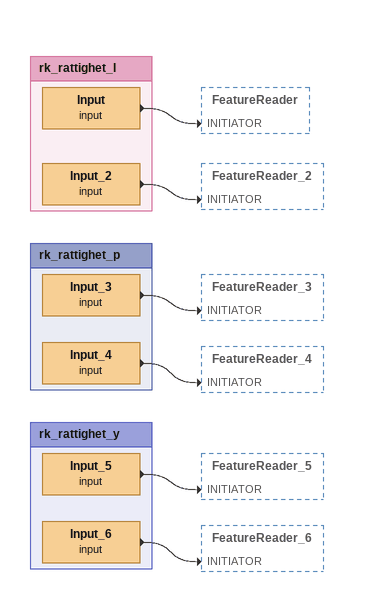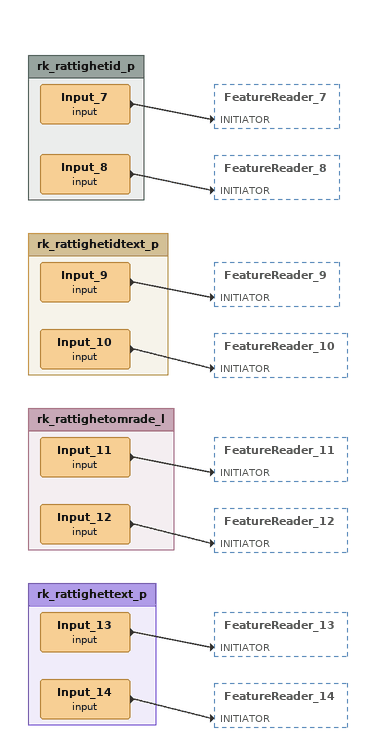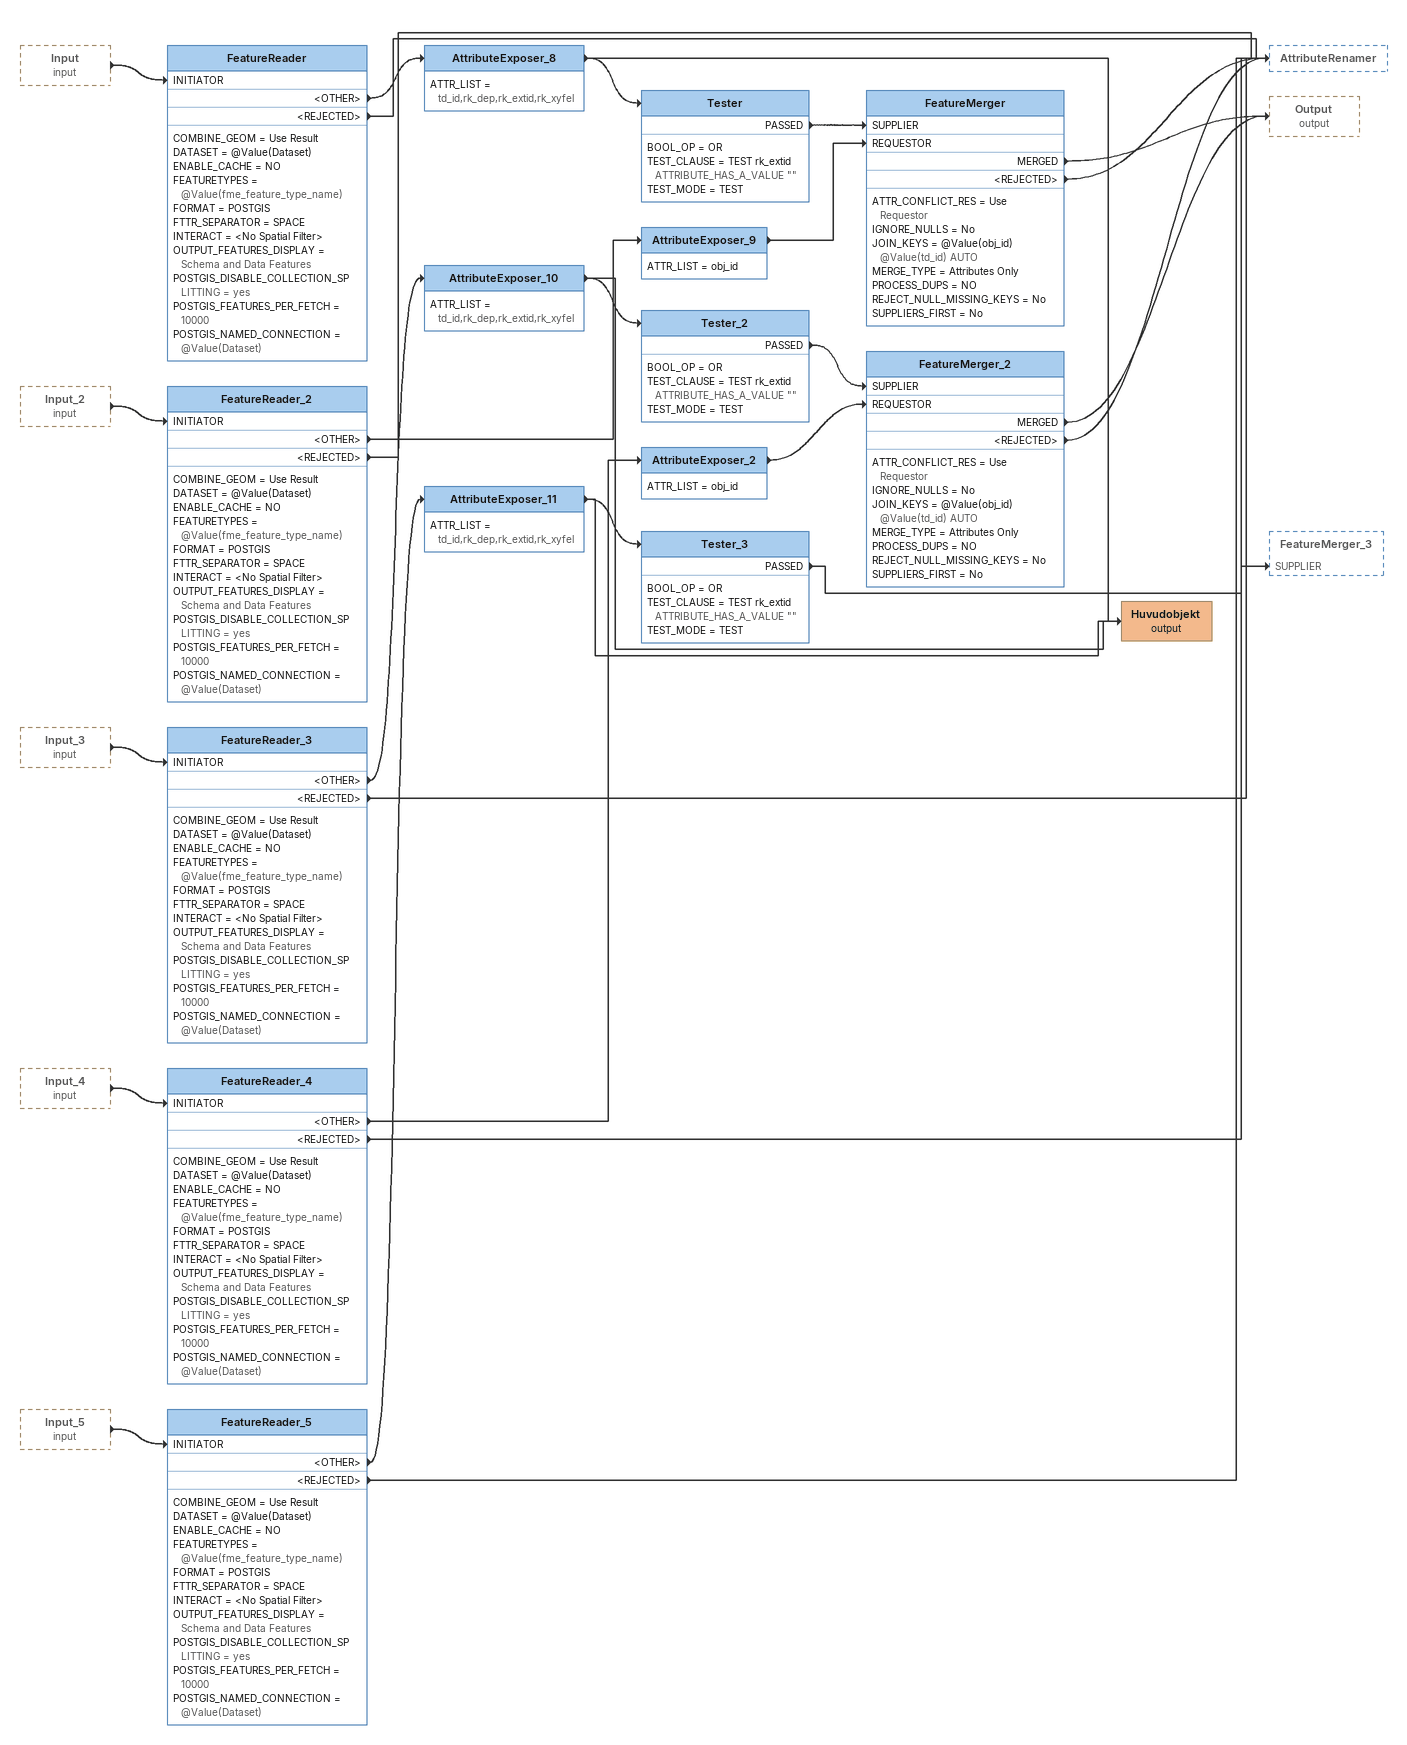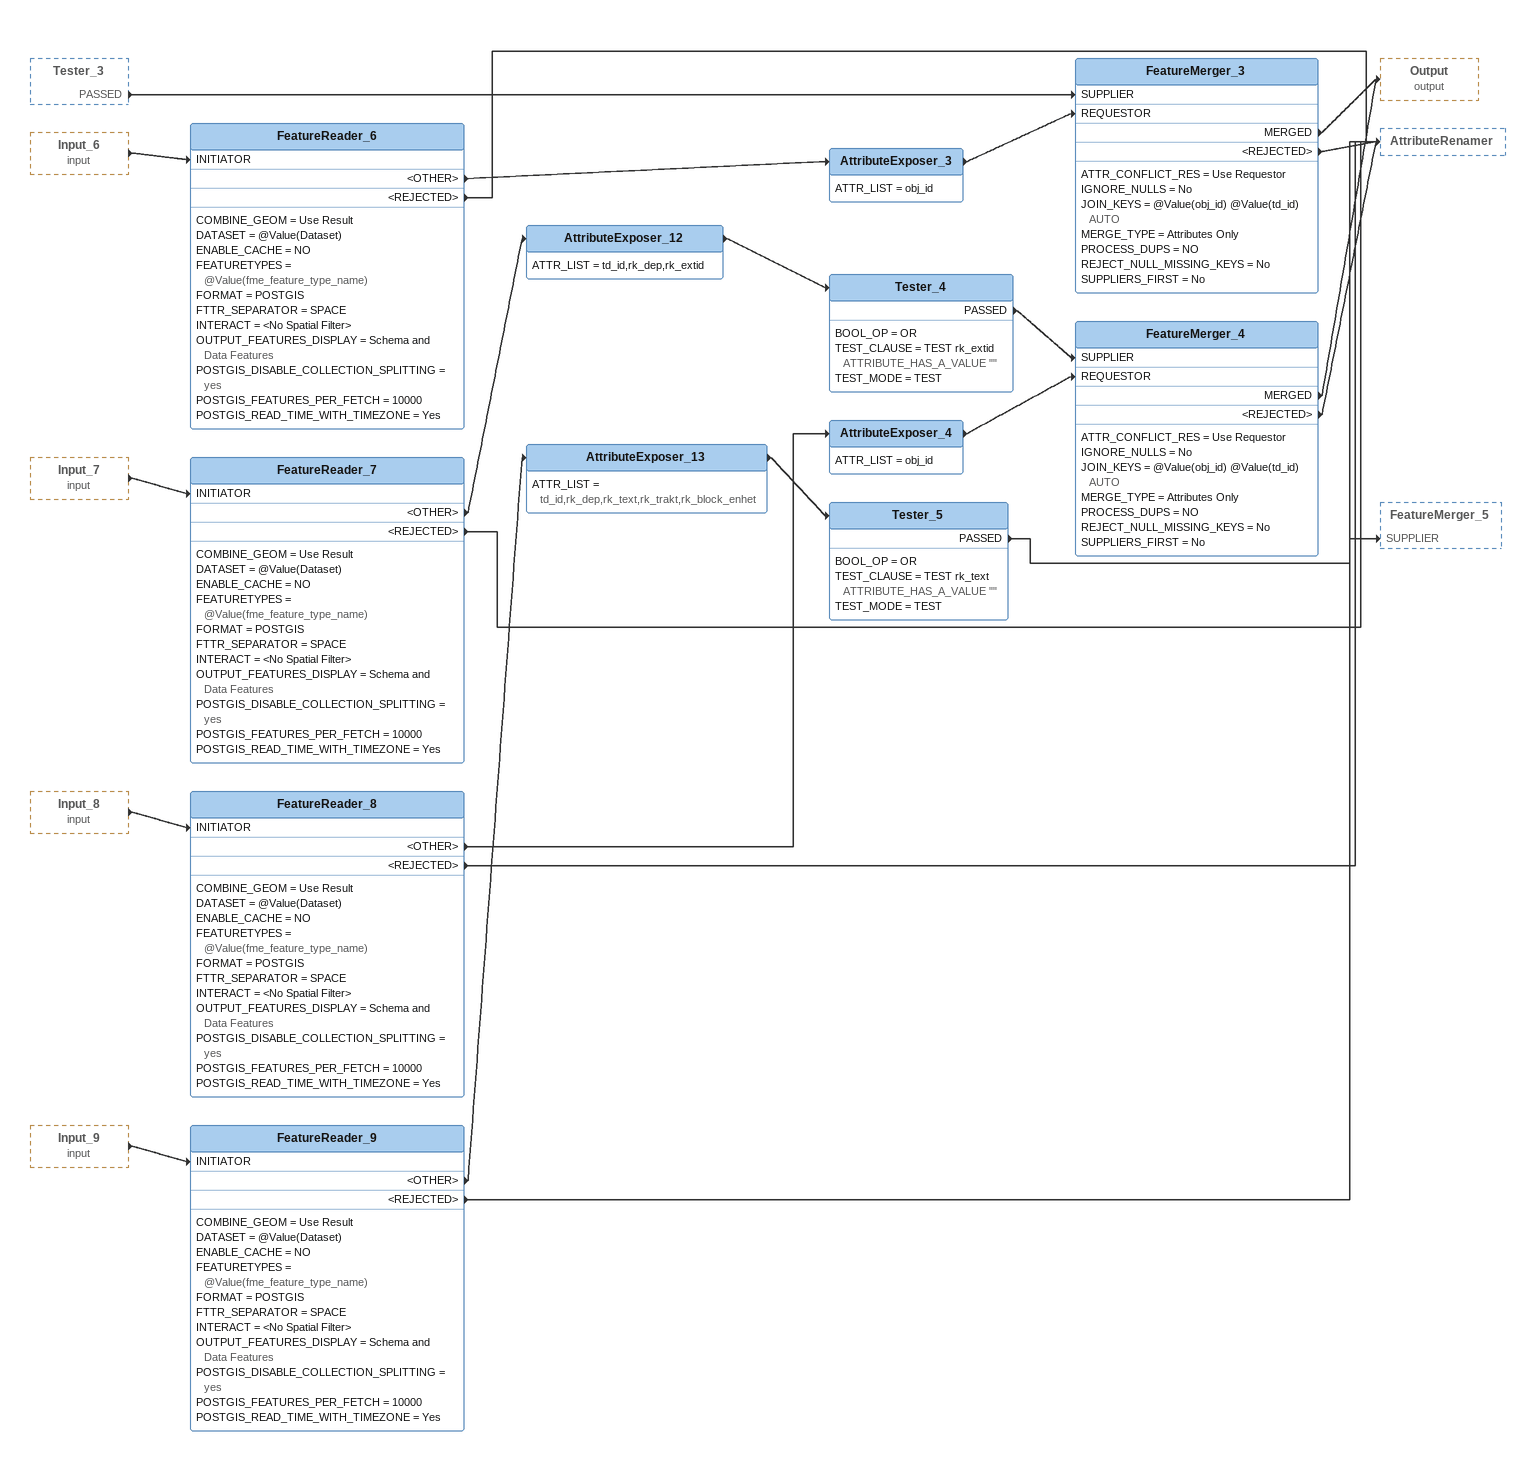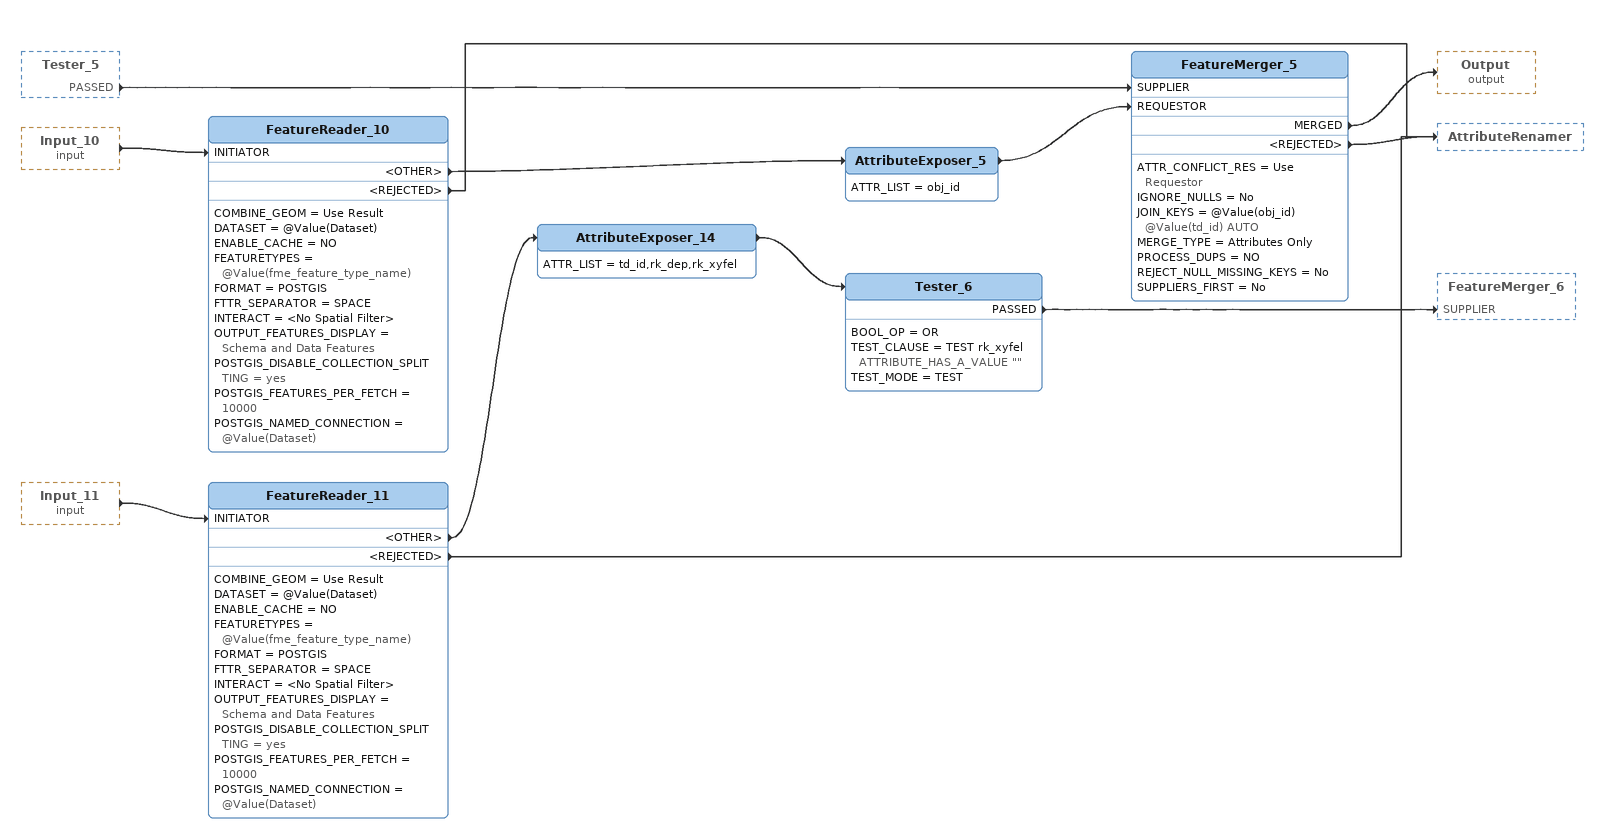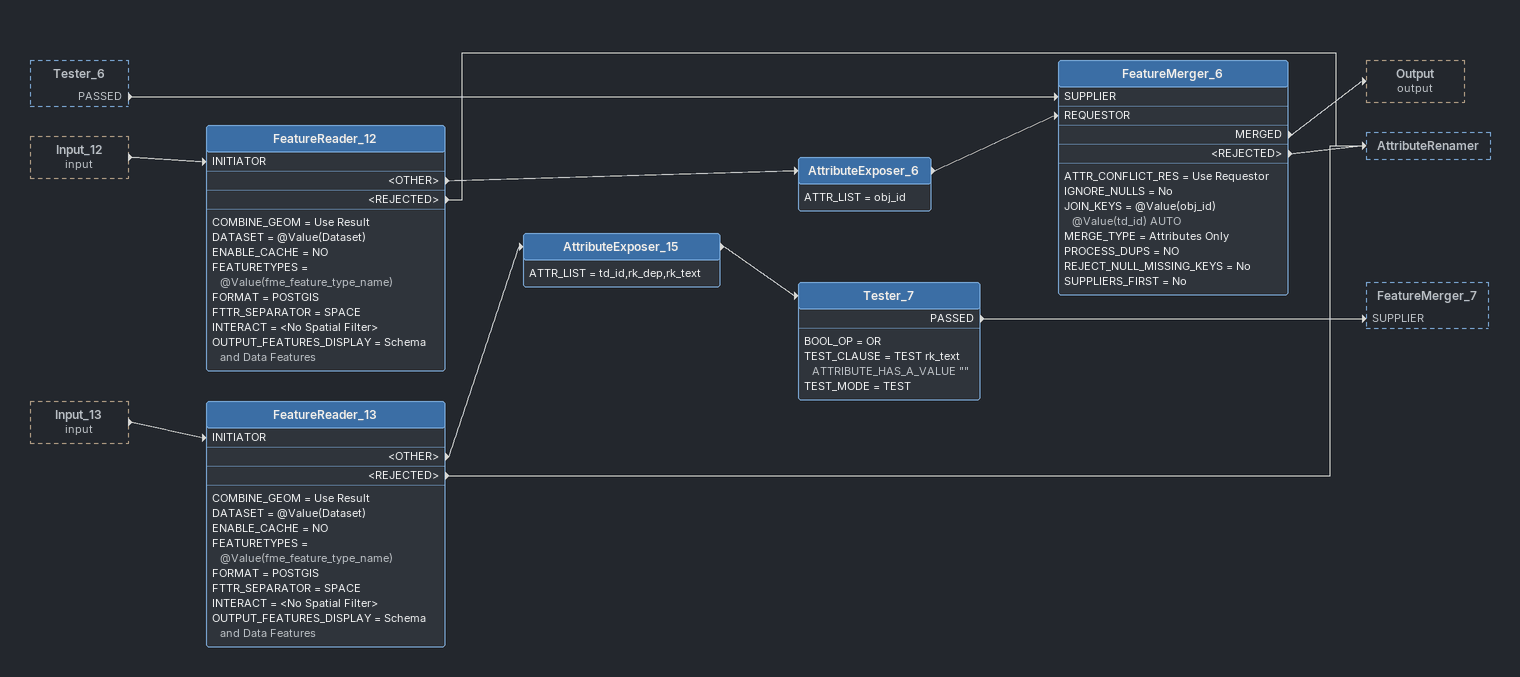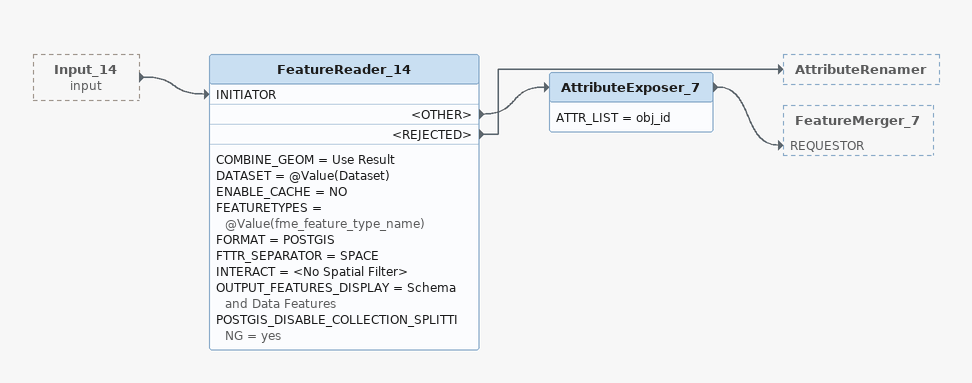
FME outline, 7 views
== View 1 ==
Bookmark: rk_rattighet_l
Input (input)
    -> FeatureReader [INITIATOR]
Input_2 (input)
    -> FeatureReader_2 [INITIATOR]

Bookmark: rk_rattighet_p
Input_3 (input)
    -> FeatureReader_3 [INITIATOR]
Input_4 (input)
    -> FeatureReader_4 [INITIATOR]

Bookmark: rk_rattighet_y
Input_5 (input)
    -> FeatureReader_5 [INITIATOR]
Input_6 (input)
    -> FeatureReader_6 [INITIATOR]

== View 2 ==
Bookmark: rk_rattighetid_p
Input_7 (input)
    -> FeatureReader_7 [INITIATOR]
Input_8 (input)
    -> FeatureReader_8 [INITIATOR]

Bookmark: rk_rattighetidtext_p
Input_9 (input)
    -> FeatureReader_9 [INITIATOR]
Input_10 (input)
    -> FeatureReader_10 [INITIATOR]

Bookmark: rk_rattighetomrade_l
Input_11 (input)
    -> FeatureReader_11 [INITIATOR]
Input_12 (input)
    -> FeatureReader_12 [INITIATOR]

Bookmark: rk_rattighettext_p
Input_13 (input)
    -> FeatureReader_13 [INITIATOR]
Input_14 (input)
    -> FeatureReader_14 [INITIATOR]

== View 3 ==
Input (input) [outside]
    -> FeatureReader [INITIATOR]
Input_2 (input) [outside]
    -> FeatureReader_2 [INITIATOR]
Input_3 (input) [outside]
    -> FeatureReader_3 [INITIATOR]
Input_4 (input) [outside]
    -> FeatureReader_4 [INITIATOR]
Input_5 (input) [outside]
    -> FeatureReader_5 [INITIATOR]
FeatureReader
    COMBINE_GEOM = Use Result
    DATASET = @Value(Dataset)
    ENABLE_CACHE = NO
    FEATURETYPES = @Value(fme_feature_type_name)
    FORMAT = POSTGIS
    FTTR_SEPARATOR = SPACE
    INTERACT = <No Spatial Filter>
    OUTPUT_FEATURES_DISPLAY = Schema and Data Features
    POSTGIS_DISABLE_COLLECTION_SPLITTING = yes
    POSTGIS_FEATURES_PER_FETCH = 10000
    POSTGIS_NAMED_CONNECTION = @Value(Dataset)
    <OTHER> -> AttributeExposer_8
    <REJECTED> -> AttributeRenamer
AttributeExposer_8
    ATTR_LIST = td_id,rk_dep,rk_extid,rk_xyfel
    -> Tester
    -> Huvudobjekt (output)
Tester
    BOOL_OP = OR
    TEST_CLAUSE = TEST rk_extid ATTRIBUTE_HAS_A_VALUE ""
    TEST_MODE = TEST
    PASSED -> FeatureMerger [SUPPLIER]
FeatureReader_2
    COMBINE_GEOM = Use Result
    DATASET = @Value(Dataset)
    ENABLE_CACHE = NO
    FEATURETYPES = @Value(fme_feature_type_name)
    FORMAT = POSTGIS
    FTTR_SEPARATOR = SPACE
    INTERACT = <No Spatial Filter>
    OUTPUT_FEATURES_DISPLAY = Schema and Data Features
    POSTGIS_DISABLE_COLLECTION_SPLITTING = yes
    POSTGIS_FEATURES_PER_FETCH = 10000
    POSTGIS_NAMED_CONNECTION = @Value(Dataset)
    <OTHER> -> AttributeExposer_9
    <REJECTED> -> AttributeRenamer
AttributeExposer_9
    ATTR_LIST = obj_id
    -> FeatureMerger [REQUESTOR]
FeatureMerger
    ATTR_CONFLICT_RES = Use Requestor
    IGNORE_NULLS = No
    JOIN_KEYS = @Value(obj_id) @Value(td_id) AUTO
    MERGE_TYPE = Attributes Only
    PROCESS_DUPS = NO
    REJECT_NULL_MISSING_KEYS = No
    SUPPLIERS_FIRST = No
    MERGED -> Output (output)
    <REJECTED> -> AttributeRenamer
FeatureReader_3
    COMBINE_GEOM = Use Result
    DATASET = @Value(Dataset)
    ENABLE_CACHE = NO
    FEATURETYPES = @Value(fme_feature_type_name)
    FORMAT = POSTGIS
    FTTR_SEPARATOR = SPACE
    INTERACT = <No Spatial Filter>
    OUTPUT_FEATURES_DISPLAY = Schema and Data Features
    POSTGIS_DISABLE_COLLECTION_SPLITTING = yes
    POSTGIS_FEATURES_PER_FETCH = 10000
    POSTGIS_NAMED_CONNECTION = @Value(Dataset)
    <OTHER> -> AttributeExposer_10
    <REJECTED> -> AttributeRenamer
AttributeExposer_10
    ATTR_LIST = td_id,rk_dep,rk_extid,rk_xyfel
    -> Tester_2
    -> Huvudobjekt (output)
Tester_2
    BOOL_OP = OR
    TEST_CLAUSE = TEST rk_extid ATTRIBUTE_HAS_A_VALUE ""
    TEST_MODE = TEST
    PASSED -> FeatureMerger_2 [SUPPLIER]
FeatureReader_4
    COMBINE_GEOM = Use Result
    DATASET = @Value(Dataset)
    ENABLE_CACHE = NO
    FEATURETYPES = @Value(fme_feature_type_name)
    FORMAT = POSTGIS
    FTTR_SEPARATOR = SPACE
    INTERACT = <No Spatial Filter>
    OUTPUT_FEATURES_DISPLAY = Schema and Data Features
    POSTGIS_DISABLE_COLLECTION_SPLITTING = yes
    POSTGIS_FEATURES_PER_FETCH = 10000
    POSTGIS_NAMED_CONNECTION = @Value(Dataset)
    <OTHER> -> AttributeExposer_2
    <REJECTED> -> AttributeRenamer
AttributeExposer_2
    ATTR_LIST = obj_id
    -> FeatureMerger_2 [REQUESTOR]
FeatureMerger_2
    ATTR_CONFLICT_RES = Use Requestor
    IGNORE_NULLS = No
    JOIN_KEYS = @Value(obj_id) @Value(td_id) AUTO
    MERGE_TYPE = Attributes Only
    PROCESS_DUPS = NO
    REJECT_NULL_MISSING_KEYS = No
    SUPPLIERS_FIRST = No
    MERGED -> Output (output)
    <REJECTED> -> AttributeRenamer
FeatureReader_5
    COMBINE_GEOM = Use Result
    DATASET = @Value(Dataset)
    ENABLE_CACHE = NO
    FEATURETYPES = @Value(fme_feature_type_name)
    FORMAT = POSTGIS
    FTTR_SEPARATOR = SPACE
    INTERACT = <No Spatial Filter>
    OUTPUT_FEATURES_DISPLAY = Schema and Data Features
    POSTGIS_DISABLE_COLLECTION_SPLITTING = yes
    POSTGIS_FEATURES_PER_FETCH = 10000
    POSTGIS_NAMED_CONNECTION = @Value(Dataset)
    <OTHER> -> AttributeExposer_11
    <REJECTED> -> AttributeRenamer
AttributeExposer_11
    ATTR_LIST = td_id,rk_dep,rk_extid,rk_xyfel
    -> Tester_3
    -> Huvudobjekt (output)
Tester_3
    BOOL_OP = OR
    TEST_CLAUSE = TEST rk_extid ATTRIBUTE_HAS_A_VALUE ""
    TEST_MODE = TEST
    PASSED -> FeatureMerger_3 [SUPPLIER]
Huvudobjekt (output)

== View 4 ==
Tester_3 [outside]
    PASSED -> FeatureMerger_3 [SUPPLIER]
Input_6 (input) [outside]
    -> FeatureReader_6 [INITIATOR]
Input_7 (input) [outside]
    -> FeatureReader_7 [INITIATOR]
Input_8 (input) [outside]
    -> FeatureReader_8 [INITIATOR]
Input_9 (input) [outside]
    -> FeatureReader_9 [INITIATOR]
FeatureReader_6
    COMBINE_GEOM = Use Result
    DATASET = @Value(Dataset)
    ENABLE_CACHE = NO
    FEATURETYPES = @Value(fme_feature_type_name)
    FORMAT = POSTGIS
    FTTR_SEPARATOR = SPACE
    INTERACT = <No Spatial Filter>
    OUTPUT_FEATURES_DISPLAY = Schema and Data Features
    POSTGIS_DISABLE_COLLECTION_SPLITTING = yes
    POSTGIS_FEATURES_PER_FETCH = 10000
    POSTGIS_READ_TIME_WITH_TIMEZONE = Yes
    <OTHER> -> AttributeExposer_3
    <REJECTED> -> AttributeRenamer
AttributeExposer_3
    ATTR_LIST = obj_id
    -> FeatureMerger_3 [REQUESTOR]
FeatureMerger_3
    ATTR_CONFLICT_RES = Use Requestor
    IGNORE_NULLS = No
    JOIN_KEYS = @Value(obj_id) @Value(td_id) AUTO
    MERGE_TYPE = Attributes Only
    PROCESS_DUPS = NO
    REJECT_NULL_MISSING_KEYS = No
    SUPPLIERS_FIRST = No
    MERGED -> Output (output)
    <REJECTED> -> AttributeRenamer
FeatureReader_7
    COMBINE_GEOM = Use Result
    DATASET = @Value(Dataset)
    ENABLE_CACHE = NO
    FEATURETYPES = @Value(fme_feature_type_name)
    FORMAT = POSTGIS
    FTTR_SEPARATOR = SPACE
    INTERACT = <No Spatial Filter>
    OUTPUT_FEATURES_DISPLAY = Schema and Data Features
    POSTGIS_DISABLE_COLLECTION_SPLITTING = yes
    POSTGIS_FEATURES_PER_FETCH = 10000
    POSTGIS_READ_TIME_WITH_TIMEZONE = Yes
    <OTHER> -> AttributeExposer_12
    <REJECTED> -> AttributeRenamer
AttributeExposer_12
    ATTR_LIST = td_id,rk_dep,rk_extid
    -> Tester_4
Tester_4
    BOOL_OP = OR
    TEST_CLAUSE = TEST rk_extid ATTRIBUTE_HAS_A_VALUE ""
    TEST_MODE = TEST
    PASSED -> FeatureMerger_4 [SUPPLIER]
FeatureReader_8
    COMBINE_GEOM = Use Result
    DATASET = @Value(Dataset)
    ENABLE_CACHE = NO
    FEATURETYPES = @Value(fme_feature_type_name)
    FORMAT = POSTGIS
    FTTR_SEPARATOR = SPACE
    INTERACT = <No Spatial Filter>
    OUTPUT_FEATURES_DISPLAY = Schema and Data Features
    POSTGIS_DISABLE_COLLECTION_SPLITTING = yes
    POSTGIS_FEATURES_PER_FETCH = 10000
    POSTGIS_READ_TIME_WITH_TIMEZONE = Yes
    <OTHER> -> AttributeExposer_4
    <REJECTED> -> AttributeRenamer
AttributeExposer_4
    ATTR_LIST = obj_id
    -> FeatureMerger_4 [REQUESTOR]
FeatureMerger_4
    ATTR_CONFLICT_RES = Use Requestor
    IGNORE_NULLS = No
    JOIN_KEYS = @Value(obj_id) @Value(td_id) AUTO
    MERGE_TYPE = Attributes Only
    PROCESS_DUPS = NO
    REJECT_NULL_MISSING_KEYS = No
    SUPPLIERS_FIRST = No
    MERGED -> Output (output)
    <REJECTED> -> AttributeRenamer
FeatureReader_9
    COMBINE_GEOM = Use Result
    DATASET = @Value(Dataset)
    ENABLE_CACHE = NO
    FEATURETYPES = @Value(fme_feature_type_name)
    FORMAT = POSTGIS
    FTTR_SEPARATOR = SPACE
    INTERACT = <No Spatial Filter>
    OUTPUT_FEATURES_DISPLAY = Schema and Data Features
    POSTGIS_DISABLE_COLLECTION_SPLITTING = yes
    POSTGIS_FEATURES_PER_FETCH = 10000
    POSTGIS_READ_TIME_WITH_TIMEZONE = Yes
    <OTHER> -> AttributeExposer_13
    <REJECTED> -> AttributeRenamer
AttributeExposer_13
    ATTR_LIST = td_id,rk_dep,rk_text,rk_trakt,rk_block_enhet
    -> Tester_5
Tester_5
    BOOL_OP = OR
    TEST_CLAUSE = TEST rk_text ATTRIBUTE_HAS_A_VALUE ""
    TEST_MODE = TEST
    PASSED -> FeatureMerger_5 [SUPPLIER]

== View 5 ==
Tester_5 [outside]
    PASSED -> FeatureMerger_5 [SUPPLIER]
Input_10 (input) [outside]
    -> FeatureReader_10 [INITIATOR]
Input_11 (input) [outside]
    -> FeatureReader_11 [INITIATOR]
FeatureReader_10
    COMBINE_GEOM = Use Result
    DATASET = @Value(Dataset)
    ENABLE_CACHE = NO
    FEATURETYPES = @Value(fme_feature_type_name)
    FORMAT = POSTGIS
    FTTR_SEPARATOR = SPACE
    INTERACT = <No Spatial Filter>
    OUTPUT_FEATURES_DISPLAY = Schema and Data Features
    POSTGIS_DISABLE_COLLECTION_SPLITTING = yes
    POSTGIS_FEATURES_PER_FETCH = 10000
    POSTGIS_NAMED_CONNECTION = @Value(Dataset)
    <OTHER> -> AttributeExposer_5
    <REJECTED> -> AttributeRenamer
AttributeExposer_5
    ATTR_LIST = obj_id
    -> FeatureMerger_5 [REQUESTOR]
FeatureMerger_5
    ATTR_CONFLICT_RES = Use Requestor
    IGNORE_NULLS = No
    JOIN_KEYS = @Value(obj_id) @Value(td_id) AUTO
    MERGE_TYPE = Attributes Only
    PROCESS_DUPS = NO
    REJECT_NULL_MISSING_KEYS = No
    SUPPLIERS_FIRST = No
    MERGED -> Output (output)
    <REJECTED> -> AttributeRenamer
FeatureReader_11
    COMBINE_GEOM = Use Result
    DATASET = @Value(Dataset)
    ENABLE_CACHE = NO
    FEATURETYPES = @Value(fme_feature_type_name)
    FORMAT = POSTGIS
    FTTR_SEPARATOR = SPACE
    INTERACT = <No Spatial Filter>
    OUTPUT_FEATURES_DISPLAY = Schema and Data Features
    POSTGIS_DISABLE_COLLECTION_SPLITTING = yes
    POSTGIS_FEATURES_PER_FETCH = 10000
    POSTGIS_NAMED_CONNECTION = @Value(Dataset)
    <OTHER> -> AttributeExposer_14
    <REJECTED> -> AttributeRenamer
AttributeExposer_14
    ATTR_LIST = td_id,rk_dep,rk_xyfel
    -> Tester_6
Tester_6
    BOOL_OP = OR
    TEST_CLAUSE = TEST rk_xyfel ATTRIBUTE_HAS_A_VALUE ""
    TEST_MODE = TEST
    PASSED -> FeatureMerger_6 [SUPPLIER]

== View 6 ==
Tester_6 [outside]
    PASSED -> FeatureMerger_6 [SUPPLIER]
Input_12 (input) [outside]
    -> FeatureReader_12 [INITIATOR]
Input_13 (input) [outside]
    -> FeatureReader_13 [INITIATOR]
FeatureReader_12
    COMBINE_GEOM = Use Result
    DATASET = @Value(Dataset)
    ENABLE_CACHE = NO
    FEATURETYPES = @Value(fme_feature_type_name)
    FORMAT = POSTGIS
    FTTR_SEPARATOR = SPACE
    INTERACT = <No Spatial Filter>
    OUTPUT_FEATURES_DISPLAY = Schema and Data Features
    <OTHER> -> AttributeExposer_6
    <REJECTED> -> AttributeRenamer
AttributeExposer_6
    ATTR_LIST = obj_id
    -> FeatureMerger_6 [REQUESTOR]
FeatureMerger_6
    ATTR_CONFLICT_RES = Use Requestor
    IGNORE_NULLS = No
    JOIN_KEYS = @Value(obj_id) @Value(td_id) AUTO
    MERGE_TYPE = Attributes Only
    PROCESS_DUPS = NO
    REJECT_NULL_MISSING_KEYS = No
    SUPPLIERS_FIRST = No
    MERGED -> Output (output)
    <REJECTED> -> AttributeRenamer
FeatureReader_13
    COMBINE_GEOM = Use Result
    DATASET = @Value(Dataset)
    ENABLE_CACHE = NO
    FEATURETYPES = @Value(fme_feature_type_name)
    FORMAT = POSTGIS
    FTTR_SEPARATOR = SPACE
    INTERACT = <No Spatial Filter>
    OUTPUT_FEATURES_DISPLAY = Schema and Data Features
    <OTHER> -> AttributeExposer_15
    <REJECTED> -> AttributeRenamer
AttributeExposer_15
    ATTR_LIST = td_id,rk_dep,rk_text
    -> Tester_7
Tester_7
    BOOL_OP = OR
    TEST_CLAUSE = TEST rk_text ATTRIBUTE_HAS_A_VALUE ""
    TEST_MODE = TEST
    PASSED -> FeatureMerger_7 [SUPPLIER]

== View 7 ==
Input_14 (input) [outside]
    -> FeatureReader_14 [INITIATOR]
FeatureReader_14
    COMBINE_GEOM = Use Result
    DATASET = @Value(Dataset)
    ENABLE_CACHE = NO
    FEATURETYPES = @Value(fme_feature_type_name)
    FORMAT = POSTGIS
    FTTR_SEPARATOR = SPACE
    INTERACT = <No Spatial Filter>
    OUTPUT_FEATURES_DISPLAY = Schema and Data Features
    POSTGIS_DISABLE_COLLECTION_SPLITTING = yes
    <OTHER> -> AttributeExposer_7
    <REJECTED> -> AttributeRenamer
AttributeExposer_7
    ATTR_LIST = obj_id
    -> FeatureMerger_7 [REQUESTOR]
